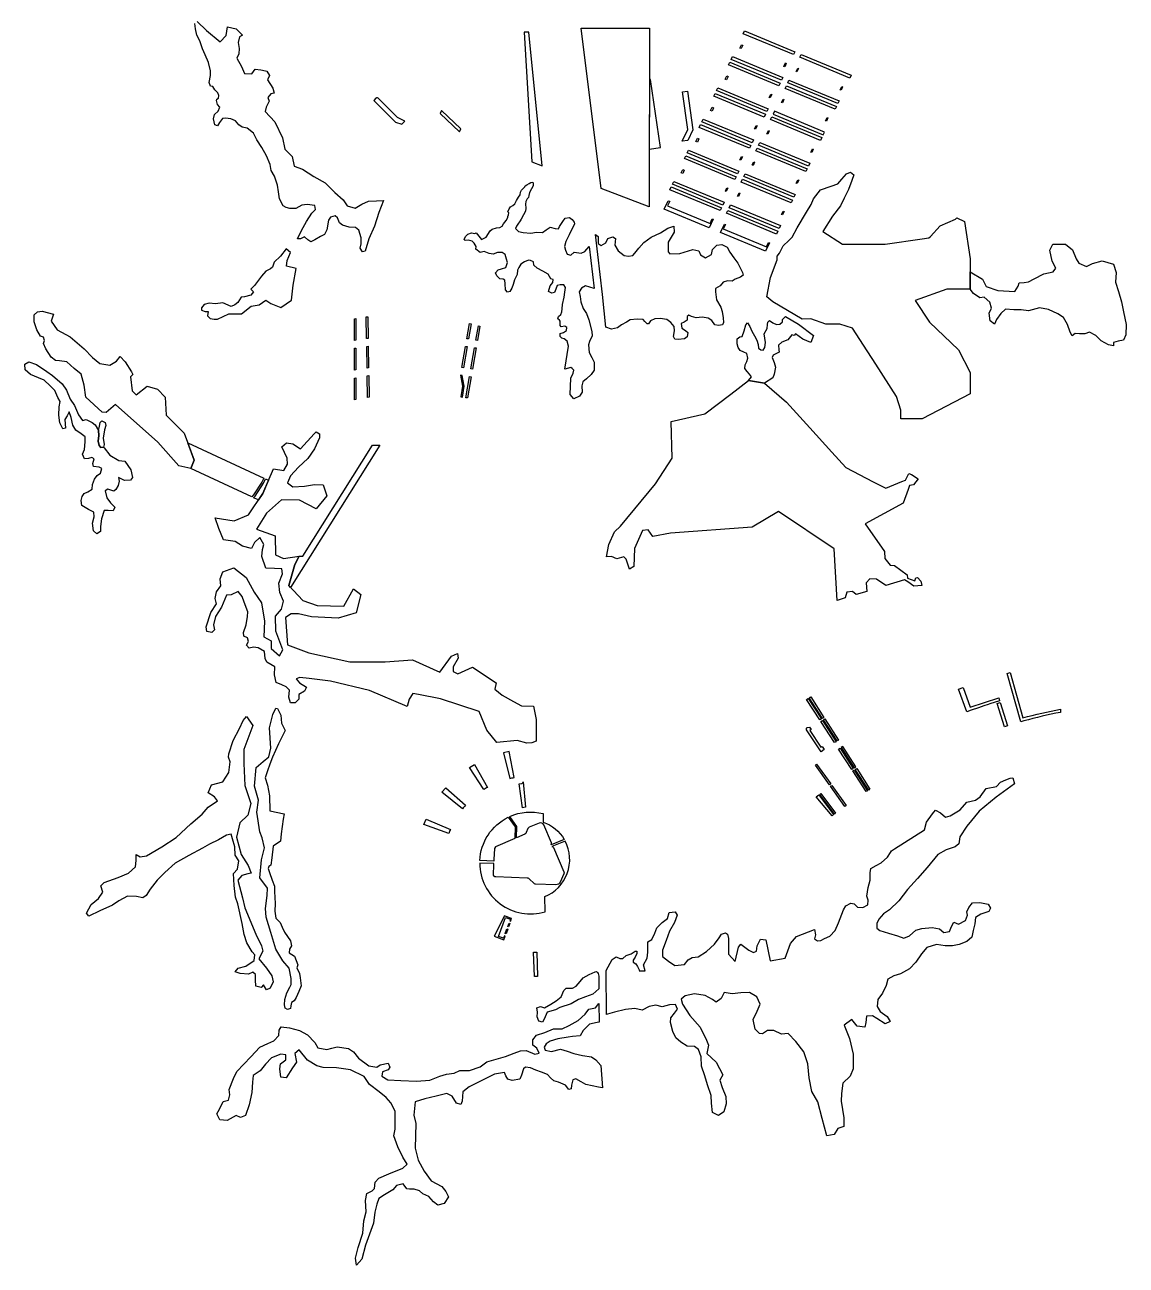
# Model space of a CAD drawing. Header units: millimetres. Extents: x 2241460 to 2245648, y 376960 to 383222.
# Drawn here: x 2242065 to 2245648, y 376960 to 380996 of the extents above; entities that cross this region are included whole.
import ezdxf

# ---------------------------------------------------------------- set-up
doc = ezdxf.new("R2010")
doc.units = ezdxf.units.MM
doc.layers.add('благоустройство_зеленые насаждения', color=18, linetype='Continuous', true_color=0x000000)

msp = doc.modelspace()

# ---------------------------------------------------------------- linework, layer by layer
at = {"layer": 'благоустройство_зеленые насаждения'}
msp.add_lwpolyline([(2242625.5, 381006.5), (2242656.2, 380976.7), (2242700.5, 380940.1), (2242720.7, 380961.3), (2242724.6, 380989.2), (2242752.5, 380982.5), (2242773.6, 380962.3), (2242763.5, 380956.7), (2242759.4, 380937.7), (2242762.8, 380918.8), (2242761.6, 380901), (2242754.8, 380887.7), (2242770, 380859.7), (2242779.4, 380837.8), (2242803.7, 380836.6), (2242815, 380851), (2242832.8, 380849.5), (2242848.4, 380846.5), (2242852.5, 380844.9), (2242861.3, 380830.6), (2242854.5, 380816.5), (2242872.3, 380790), (2242876.4, 380773.7), (2242865.8, 380770.6), (2242856, 380759.3), (2242860.1, 380747.5), (2242857.1, 380740.3), (2242850.3, 380727.8), (2242846.9, 380713.8), (2242878.1, 380679.7), (2242903.3, 380628.4), (2242911, 380590.6), (2242935.2, 380567.4), (2242941, 380535.4), (2242969.1, 380525.7), (2243005.9, 380502.5), (2243042.8, 380481.2), (2243073.8, 380450.2), (2243101.1, 380425.8), (2243114, 380406.8), (2243140, 380398.8), (2243161.7, 380412.1), (2243183.4, 380422.4), (2243209, 380422.8), (2243231.9, 380424.3), (2243217, 380384.7), (2243202.5, 380340), (2243184.6, 380299.6), (2243172.4, 380258.8), (2243163.6, 380257.3), (2243156, 380268.7), (2243159, 380282.8), (2243159.8, 380302.7), (2243151.4, 380327.5), (2243141.1, 380336.6), (2243120.5, 380337), (2243098.8, 380344.2), (2243088.9, 380351.1), (2243082.4, 380367.9), (2243074.4, 380374), (2243060.2, 380370.2), (2243053, 380360.6), (2243048, 380328.2), (2243040, 380313), (2243027.1, 380307.3), (2243009.1, 380296.2), (2242995.3, 380289.7), (2242985.8, 380296.5), (2242974.7, 380306.1), (2242962.2, 380299.2), (2242952.6, 380299.6), (2242959.9, 380315.2), (2242970.9, 380336.2), (2242982, 380355.3), (2242999.5, 380382.3), (2243010.6, 380394.9), (2243008.7, 380407.9), (2242983.5, 380410.6), (2242966.4, 380409), (2242946.9, 380397.6), (2242927.4, 380398), (2242916, 380401), (2242906, 380406.9), (2242893.8, 380429.4), (2242890.3, 380452.6), (2242886.9, 380474.3), (2242877, 380502.9), (2242866.7, 380521.6), (2242863.3, 380541.1), (2242851.6, 380569.3), (2242836.3, 380596.7), (2242820.4, 380621.1), (2242809.5, 380643.1), (2242788.1, 380659.6), (2242772.3, 380663.2), (2242761.3, 380669.9), (2242750.3, 380683.3), (2242735.1, 380690), (2242718.6, 380691.9), (2242708.1, 380690.8), (2242698.4, 380678), (2242692.3, 380667), (2242683.7, 380670.1), (2242679.5, 380690.2), (2242681.9, 380704.2), (2242694.7, 380715.2), (2242700.2, 380727.4), (2242692.3, 380736.5), (2242689.2, 380749.3), (2242690.4, 380753.6), (2242695.3, 380756.7), (2242696.5, 380765.8), (2242692.9, 380774.3), (2242683.7, 380784.1), (2242676.4, 380794.5), (2242669.1, 380796.3), (2242665.4, 380808.5), (2242669.1, 380830.4), (2242669.7, 380845.9), (2242663, 380873.4), (2242652, 380897.8), (2242643.4, 380917.3), (2242634.9, 380944.1), (2242624.5, 380961.8), (2242620.3, 380983.1), (2242618.4, 381000.2)], dxfattribs=at)
for points in [[(2243714.8, 380550.3), (2243748.4, 380537), (2243704.5, 380971.5), (2243689.4, 380971.6)], [(2243874.8, 380985.3), (2244097.1, 380985.3), (2244096.8, 380403.1), (2243940.1, 380463.5)], [(2244402.2, 380966.5), (2244406.5, 380975.6), (2244570.1, 380907.6), (2244565.8, 380898.6)], [(2244391.5, 380920.1), (2244396.6, 380931), (2244401.2, 380929.1), (2244396.1, 380918.2)], [(2244367.3, 380892.2), (2244531, 380824.3), (2244526.7, 380815.2), (2244363.1, 380883.2)], [(2244586.2, 380890.1), (2244590.4, 380899.2), (2244753.1, 380831.6), (2244748.9, 380822.5)], [(2244358.8, 380874.1), (2244522.5, 380806.1), (2244518.2, 380797.1), (2244354.6, 380865)], [(2244539.9, 380871.5), (2244542.6, 380870.3), (2244537.5, 380859.4), (2244534.8, 380860.6)], [(2244577.3, 380842.9), (2244574.5, 380844.1), (2244579.6, 380854.9), (2244582.4, 380853.8)], [(2244096.9, 380591.2), (2244133, 380596.4), (2244100.9, 380818), (2244097, 380818)], [(2244348.5, 380816.7), (2244343.9, 380818.6), (2244349, 380829.5), (2244353.6, 380827.6)], [(2244547, 380806.7), (2244551.3, 380815.8), (2244714, 380748.2), (2244709.7, 380739.2)], [(2244204.6, 380777.6), (2244220.7, 380779.8), (2244238.4, 380653.9), (2244222.3, 380619.5), (2244204, 380616.8), (2244221.9, 380655)], [(2244311.2, 380772.6), (2244474.8, 380704.6), (2244470.6, 380695.6), (2244307, 380763.5)], [(2244319.7, 380790.7), (2244483.3, 380722.8), (2244479.1, 380713.7), (2244315.5, 380781.7)], [(2244492.2, 380770), (2244495, 380768.8), (2244489.9, 380757.9), (2244487.1, 380759.1)], [(2244538.5, 380788.6), (2244542.8, 380797.7), (2244705.5, 380730.1), (2244701.2, 380721)], [(2244717.8, 380784.5), (2244722.9, 380795.4), (2244725.7, 380794.3), (2244720.6, 380783.4)], [(2244526.9, 380742.6), (2244532, 380753.4), (2244534.8, 380752.3), (2244529.7, 380741.4)], [(2243421.2, 380716.5), (2243416.8, 380706.9), (2243479.6, 380647.6), (2243484, 380657.2)], [(2244435.7, 380621.3), (2244431.5, 380612.2), (2244267.9, 380680.2), (2244272.1, 380689.2)], [(2244296.2, 380717.1), (2244301.3, 380728), (2244306, 380726.1), (2244300.9, 380715.2)], [(2244490.9, 380687.1), (2244495.2, 380696.2), (2244657.9, 380628.6), (2244653.6, 380619.5)], [(2244499.4, 380705.2), (2244662.1, 380637.7), (2244666.4, 380646.7), (2244503.7, 380714.3)], [(2244675.3, 380693.9), (2244678, 380692.8), (2244672.9, 380681.9), (2244670.2, 380683)], [(2244263.6, 380671.1), (2244427.2, 380603.1), (2244423, 380594.1), (2244259.4, 380662)], [(2244444.6, 380668.5), (2244447.4, 380667.3), (2244442.3, 380656.4), (2244439.5, 380657.6)], [(2244479.3, 380641.1), (2244484.4, 380651.9), (2244487.1, 380650.8), (2244482, 380639.9)], [(2244248.6, 380615.6), (2244253.7, 380626.5), (2244258.3, 380624.6), (2244253.2, 380613.7)], [(2244451.8, 380603.7), (2244456.1, 380612.8), (2244618.8, 380545.2), (2244614.5, 380536.2)], [(2244216, 380569.6), (2244379.6, 380501.6), (2244375.4, 380492.6), (2244211.7, 380560.5)], [(2244224.5, 380587.7), (2244388.1, 380519.8), (2244383.9, 380510.7), (2244220.2, 380578.7)], [(2244447.6, 380594.7), (2244610.3, 380527.1), (2244606, 380518), (2244443.3, 380585.6)], [(2244627.7, 380592.4), (2244630.4, 380591.3), (2244625.3, 380580.4), (2244622.6, 380581.5)], [(2244397, 380567), (2244399.8, 380565.8), (2244394.7, 380554.9), (2244391.9, 380556.1)], [(2244431.7, 380539.6), (2244436.8, 380550.4), (2244439.5, 380549.3), (2244434.4, 380538.4)], [(2244205.6, 380512.2), (2244201, 380514.1), (2244206.1, 380525), (2244210.7, 380523.1)], [(2244399.9, 380493.2), (2244562.6, 380425.6), (2244558.4, 380416.5), (2244395.7, 380484.1)], [(2244404.2, 380502.2), (2244408.5, 380511.3), (2244571.1, 380443.7), (2244566.9, 380434.7)], [(2244512.8, 380231.2), (2244512.8, 380242.8), (2244519.9, 380252.5), (2244532.8, 380276.5), (2244551.1, 380294.2), (2244561.5, 380304.3), (2244578.1, 380335.5), (2244608.5, 380385.8), (2244623.8, 380411), (2244631.1, 380430), (2244654.3, 380458.5), (2244688.7, 380470.9), (2244710.3, 380478.7), (2244723, 380493), (2244738.5, 380510.7), (2244751.5, 380515.9), (2244762.5, 380508.1), (2244755.5, 380488.7), (2244745, 380459.7), (2244730.8, 380431.2), (2244718.5, 380406.6), (2244693.1, 380373.2), (2244661.7, 380323), (2244725.5, 380282), (2244864.3, 380282), (2244984.1, 380298.8), (2245005.8, 380303), (2245012, 380306.7), (2245043.5, 380341.8), (2245093.3, 380363.1), (2245097.8, 380367.6), (2245122.3, 380355.3), (2245140.4, 380234.5), (2245140.4, 380135.8), (2245065, 380135.8), (2244961.4, 380098.5), (2245008.4, 380027.8), (2245103, 379937.6), (2245140.2, 379864.4), (2245140.2, 379794.5), (2244984.7, 379713.4), (2244914.8, 379713.4), (2244914.8, 379741.6), (2244901.3, 379786.6), (2244833.7, 379891.4), (2244793.9, 379953), (2244758.3, 380008.1), (2244716.5, 380022.1), (2244671.4, 380022.1), (2244621.8, 380039), (2244593.8, 380038.4), (2244499.1, 380094.5), (2244479.6, 380110.5), (2244490.7, 380173.5)], [(2244580, 380490.9), (2244582.8, 380489.8), (2244577.7, 380478.9), (2244574.9, 380480)], [(2243533.5, 380318.6), (2243551.2, 380296.9), (2243565.9, 380304.3), (2243579.2, 380325.7), (2243585.5, 380331.2), (2243599.2, 380334.8), (2243610.5, 380336.6), (2243617.8, 380340.4), (2243622.8, 380348.3), (2243631.7, 380358.9), (2243636.6, 380368.2), (2243636.2, 380372.4), (2243639, 380377.4), (2243639.4, 380383.5), (2243637, 380386.7), (2243640.6, 380396.6), (2243644.8, 380403.5), (2243652.7, 380407.7), (2243659.9, 380412.9), (2243665, 380424.2), (2243671.7, 380434.4), (2243676.5, 380442.9), (2243677.5, 380451.1), (2243681, 380457.8), (2243686, 380462.8), (2243691.4, 380468.3), (2243692.5, 380472.1), (2243698.9, 380475.1), (2243706.4, 380479), (2243711.4, 380482.4), (2243718.1, 380484.2), (2243718.7, 380479), (2243719.1, 380472.3), (2243713.8, 380461.6), (2243707.2, 380449.7), (2243705.4, 380439.8), (2243703.9, 380433.6), (2243699.7, 380429.3), (2243695.7, 380420.5), (2243693.9, 380411.6), (2243694.9, 380398.7), (2243693.9, 380389.4), (2243687.2, 380377.8), (2243679.5, 380363.1), (2243676.3, 380357.9), (2243669.1, 380346.6), (2243664.8, 380340.9), (2243661.4, 380333.3), (2243671.7, 380323.2), (2243686.4, 380319.4), (2243711.8, 380318.1), (2243730.2, 380321.4), (2243749.9, 380320.2), (2243761.3, 380328.8), (2243774.6, 380337.5), (2243790.7, 380332.5), (2243801.6, 380331.8), (2243804.9, 380339.9), (2243815, 380355.4), (2243823.6, 380366.9), (2243836.7, 380369.2), (2243846.4, 380362.3), (2243852.7, 380353.8), (2243853.9, 380348.2), (2243836.4, 380312.3), (2243825, 380290.6), (2243820.9, 380274.7), (2243824.5, 380262.8), (2243829.7, 380248.9), (2243841.5, 380245.8), (2243852.3, 380255.6), (2243875, 380253), (2243886.9, 380257.6), (2243901.1, 380274), (2243917.2, 380137.9), (2243889.4, 380145.9), (2243876.8, 380138.8), (2243868.9, 380126.5), (2243871.5, 380112.2), (2243874.2, 380094), (2243882.2, 380072.1), (2243892.4, 380056.8), (2243900.4, 380036.2), (2243910.3, 379998.1), (2243911.5, 379983.6), (2243902.4, 379965.5), (2243898.7, 379954.3), (2243901.3, 379929.8), (2243909.9, 379913.4), (2243917.3, 379897.9), (2243917.8, 379871.9), (2243907.2, 379857.5), (2243892.3, 379844.2), (2243880.6, 379834.1), (2243876.9, 379821.2), (2243878.5, 379799.9), (2243870, 379787.7), (2243851.4, 379779.2), (2243839.8, 379792.9), (2243841.2, 379846.2), (2243849.2, 379862.7), (2243851.1, 379871.6), (2243845.8, 379877.3), (2243842, 379880.7), (2243822.3, 379875.3), (2243833.6, 379950), (2243829.1, 379965.8), (2243819.7, 379974.2), (2243812, 379976.5), (2243807, 379981.8), (2243806.7, 379990.9), (2243818, 379994.5), (2243827.7, 380001.5), (2243828.7, 380011.2), (2243821.7, 380015.2), (2243810.4, 380013.2), (2243806.4, 380017.5), (2243807.4, 380031.2), (2243804.7, 380034.6), (2243799.7, 380038.9), (2243801, 380046.2), (2243808.7, 380053.2), (2243812.7, 380061.9), (2243813, 380071.9), (2243814.4, 380086.1), (2243820, 380109.8), (2243822.3, 380126.1), (2243823.7, 380140.6), (2243818.6, 380149.3), (2243806.5, 380149.3), (2243797.4, 380147.3), (2243793.1, 380135.2), (2243788.4, 380125.1), (2243780, 380122.1), (2243768.9, 380127.8), (2243773.9, 380146.3), (2243782.7, 380157.7), (2243784.3, 380167.1), (2243776.3, 380169.1), (2243767.5, 380184.6), (2243750.1, 380193.7), (2243732.5, 380203.5), (2243721.1, 380213.3), (2243719.7, 380224.7), (2243710.3, 380228.7), (2243703.3, 380230.1), (2243690.8, 380224.3), (2243679.4, 380217), (2243672.4, 380206.2), (2243668.3, 380197.1), (2243666.6, 380183), (2243657.9, 380165.9), (2243653.8, 380151.1), (2243649.1, 380139.3), (2243642.7, 380128.2), (2243635, 380125.5), (2243629, 380133.3), (2243627.6, 380153.4), (2243627.3, 380164.5), (2243621.8, 380168.6), (2243610.1, 380169.6), (2243600.7, 380179.3), (2243596.6, 380188.7), (2243604.7, 380198.8), (2243615.8, 380202.1), (2243629.6, 380206.5), (2243635, 380222.6), (2243631.9, 380233.4), (2243628.2, 380248.5), (2243617.8, 380255.2), (2243603.4, 380255.2), (2243589.3, 380249.5), (2243575.8, 380251.2), (2243560, 380258.6), (2243546.8, 380255.3), (2243532.3, 380265.4), (2243533.3, 380274.4), (2243527.6, 380285.5), (2243520.6, 380291.6), (2243507.5, 380294.9), (2243498.1, 380293.6), (2243494.1, 380297.4), (2243498.5, 380306.4), (2243507, 380314.9), (2243518.9, 380319.3), (2243528.9, 380316.7)], [(2244168.4, 380468.1), (2244332, 380400.1), (2244327.7, 380391.1), (2244164.1, 380459)], [(2244176.9, 380486.2), (2244340.5, 380418.3), (2244336.2, 380409.2), (2244172.6, 380477.2)], [(2244349.4, 380465.5), (2244352.2, 380464.3), (2244347.1, 380453.4), (2244344.3, 380454.6)], [(2244384, 380438.1), (2244389.1, 380448.9), (2244391.9, 380447.8), (2244386.8, 380436.9)], [(2244163.1, 380421.6), (2244156.3, 380407.1), (2244295, 380349.5), (2244301.8, 380364), (2244304.5, 380362.8), (2244291.4, 380334.7), (2244145.3, 380395.4), (2244158.5, 380423.5)], [(2244523.5, 380342.2), (2244519.3, 380333.2), (2244356.6, 380400.7), (2244360.8, 380409.8)], [(2244352.3, 380391.7), (2244515, 380324.1), (2244510.8, 380315), (2244348.1, 380382.6)], [(2244532.4, 380389.4), (2244535.2, 380388.3), (2244530.1, 380377.4), (2244527.3, 380378.5)], [(2243922.2, 380313.7), (2243930.6, 380307), (2243930.6, 380284.1), (2243940.6, 380277.6), (2243955.2, 380286.4), (2243961.7, 380300.5), (2243978.7, 380305.8), (2243987, 380299.9), (2243985.2, 380278.8), (2243995.2, 380260.6), (2244014.6, 380244.7), (2244029.3, 380242.4), (2244043.4, 380244.7), (2244049.8, 380252.4), (2244062.7, 380269.4), (2244078.6, 380287.6), (2244103.3, 380304.6), (2244133.8, 380318.7), (2244156.7, 380334), (2244176.7, 380340.5), (2244177.9, 380321.1), (2244157.9, 380288.8), (2244157.9, 380257.1), (2244163.4, 380250), (2244196.3, 380251.2), (2244238, 380264.1), (2244257.9, 380260), (2244263.2, 380247.7), (2244279.7, 380237.7), (2244299.1, 380248.3), (2244302.6, 380264.7), (2244316.1, 380278.8), (2244332.5, 380280.6), (2244350.2, 380272.3), (2244358.4, 380255.9), (2244371.9, 380237.1), (2244384.8, 380220.1), (2244391.3, 380206.6), (2244399.5, 380190.1), (2244402.5, 380180.7), (2244393.6, 380174.3), (2244376.6, 380167.8), (2244366.6, 380161.9), (2244351.3, 380163.1), (2244336.7, 380157.8), (2244327.3, 380146.7), (2244312.6, 380137.3), (2244312, 380127.3), (2244315.5, 380100.9), (2244329.6, 380077.4), (2244334.3, 380063.3), (2244337.2, 380042.7), (2244338.4, 380026.9), (2244334.9, 380019.8), (2244322, 380017.5), (2244310.2, 380019.8), (2244300.2, 380033.9), (2244288.5, 380041.6), (2244269.1, 380043.9), (2244249.1, 380042.7), (2244234.5, 380046.2), (2244225.1, 380050.4), (2244219.8, 380046.8), (2244219.8, 380035.1), (2244210.4, 380028.6), (2244201, 380023.9), (2244202.8, 380008.4), (2244214.5, 380001.4), (2244222.1, 379994.9), (2244220.4, 379980.2), (2244211, 379973.8), (2244191, 379971.4), (2244179.8, 379972.6), (2244175.1, 379981.4), (2244178.7, 379999.6), (2244178.1, 380013.7), (2244166.9, 380026.6), (2244153.4, 380036.6), (2244131.7, 380039.6), (2244115.2, 380039), (2244101.1, 380032.5), (2244094.7, 380023.1), (2244089.4, 380022.5), (2244082.3, 380030.7), (2244077, 380037.2), (2244057.1, 380037.8), (2244034.8, 380035.4), (2244022.4, 380028.4), (2244006.6, 380019.6), (2243993.1, 380009.6), (2243974.3, 380004.9), (2243955.4, 380011.8), (2243944.9, 380118.2)], [(2244337.5, 380331.8), (2244478, 380273.4), (2244484.8, 380287.9), (2244487.6, 380286.8), (2244474.4, 380258.7), (2244328.3, 380319.4), (2244341.5, 380347.5), (2244344.3, 380346.3)], [(2242692.1, 380037.6), (2242728.9, 380055.5), (2242770.5, 380055.5), (2242801.9, 380080.6), (2242828.1, 380085.1), (2242849.2, 380099.4), (2242865.1, 380088.6), (2242898.2, 380075.4), (2242932.4, 380100), (2242938, 380148.8), (2242948, 380203.1), (2242916.2, 380210.9), (2242918.4, 380228.3), (2242930.1, 380254.5), (2242915.3, 380267), (2242896.9, 380243.3), (2242876.8, 380223.6), (2242870.7, 380207), (2242864.1, 380201.3), (2242848.8, 380194.3), (2242835.2, 380177.3), (2242812, 380147.8), (2242800.2, 380135.1), (2242808.9, 380126.4), (2242800.6, 380116.3), (2242779.6, 380110.6), (2242768.7, 380109.8), (2242758.2, 380091.8), (2242748.1, 380084.8), (2242736.3, 380079.6), (2242709, 380091.3), (2242685.8, 380087.8), (2242665.3, 380090), (2242649.1, 380085.7), (2242640.3, 380074.3), (2242640.3, 380067.3), (2242651.7, 380063.3), (2242661.3, 380062.9), (2242660, 380048.9), (2242667.9, 380039.7), (2242681.5, 380037.5)], [(2245140.4, 380192.2), (2245180.9, 380168.2), (2245192.6, 380144.3), (2245230.7, 380131.4), (2245286.4, 380128.1), (2245296.7, 380144.9), (2245300.6, 380156.6), (2245316.8, 380157.2), (2245331, 380159.8), (2245348.5, 380169.5), (2245380.2, 380185), (2245410.6, 380191.5), (2245419, 380203.8), (2245407.4, 380226.4), (2245400.3, 380262), (2245410, 380282.1), (2245450.7, 380282.1), (2245474, 380264), (2245485.6, 380234.2), (2245494.1, 380220.6), (2245519.3, 380209.6), (2245538.7, 380218.7), (2245570.4, 380227.7), (2245607.5, 380216.7), (2245615.9, 380190.2), (2245614, 380157.8), (2245623.7, 380128.1), (2245632.7, 380094.4), (2245639.8, 380061.4), (2245648.3, 380020.7), (2245647.6, 379986.4), (2245639.2, 379969.6), (2245621.7, 379966.4), (2245606.9, 379961.8), (2245606.9, 379950.8), (2245590.7, 379954.7), (2245567.4, 379967.7), (2245549.3, 379985.1), (2245529.2, 379995.5), (2245513.7, 379989.7), (2245496.2, 379989.7), (2245482, 379991.6), (2245472.9, 379983.8), (2245466.5, 379995.5), (2245456.8, 380020.7), (2245443.8, 380043.3), (2245425.7, 380055), (2245395.3, 380069.2), (2245366.2, 380074.4), (2245330, 380065.3), (2245307.1, 380067.9), (2245283.1, 380067.9), (2245256, 380070.5), (2245240.4, 380056.3), (2245226.2, 380036.9), (2245219.7, 380022), (2245206.2, 380032.3), (2245202.9, 380057.6), (2245210, 380073.7), (2245204.2, 380093.1), (2245186.7, 380110), (2245171.9, 380107.4), (2245151.2, 380121), (2245140.4, 380135.8)], [(2242122, 380064), (2242158.1, 380053.9), (2242151.1, 380031), (2242170.9, 380003.4), (2242212.6, 379980.1), (2242257.8, 379941.9), (2242285.4, 379913.6), (2242309.5, 379893.8), (2242341.3, 379888.2), (2242363.9, 379901.6), (2242375.9, 379916.4), (2242392.2, 379898.8), (2242412, 379866.2), (2242417, 379857.4), (2242409.2, 379850.3), (2242414.6, 379805.1), (2242427.5, 379792.2), (2242462.9, 379820.2), (2242497.3, 379810.5), (2242522, 379783.7), (2242525.2, 379725.6), (2242583.3, 379666.5), (2242616.6, 379579.5), (2242604.8, 379551.6), (2242566.1, 379561.2), (2242498.4, 379637.5), (2242359.8, 379760), (2242329.4, 379734.3), (2242316.9, 379735.7), (2242263.9, 379783.7), (2242258.6, 379822.9), (2242248.7, 379859.2), (2242226, 379877.9), (2242202, 379898.8), (2242178.3, 379902), (2242165.4, 379903.7), (2242150.7, 379914), (2242133.3, 379941.1), (2242125.7, 379958.5), (2242128.8, 379968.3), (2242125.7, 379979), (2242116.8, 379982.1), (2242104.4, 380003.4), (2242095.5, 380028.8), (2242095.5, 380052), (2242106.1, 380061.8)], [(2243175.9, 380045.1), (2243180.9, 380045.8), (2243182.1, 379975.3), (2243177.1, 379974.6)], [(2244420, 379838.5), (2244429.4, 379849.8), (2244423.2, 379858.5), (2244415, 379867.1), (2244407.9, 379877.9), (2244408.8, 379889.4), (2244413.7, 379900.2), (2244417, 379910.5), (2244414.1, 379926.6), (2244404.6, 379930.3), (2244392.7, 379936.5), (2244385.6, 379945.6), (2244382.3, 379958), (2244382.3, 379974.1), (2244391.4, 379980.3), (2244399.3, 379981.9), (2244405.5, 379999.7), (2244410.9, 380020), (2244416.8, 380025.8), (2244423.7, 380014.4), (2244430.4, 379999), (2244438.8, 379983.6), (2244447.2, 379969.8), (2244451.5, 379955.3), (2244452.4, 379943.9), (2244459.3, 379937.9), (2244466.8, 379937), (2244472.5, 379946), (2244474.7, 379962.3), (2244470.4, 379990.7), (2244480.5, 380007.1), (2244480.9, 380020.4), (2244482.1, 380028.7), (2244487.9, 380033.4), (2244498.5, 380025.9), (2244510.8, 380020.8), (2244522, 380021.4), (2244530.7, 380028.9), (2244530.7, 380036.7), (2244539.8, 380047.1), (2244582.6, 380021.7), (2244630.9, 379984.8), (2244622.3, 379961.9), (2244596.4, 379972.7), (2244572.9, 379990.3), (2244567.6, 379984.3), (2244560.6, 379987.1), (2244547.9, 379970.6), (2244528, 379963.1), (2244516.9, 379953.1), (2244518.5, 379937.9), (2244519.3, 379930.8), (2244510.8, 379926.3), (2244499.6, 379920.4), (2244496.7, 379912.7), (2244502.6, 379896.5), (2244507.1, 379882.2), (2244502.8, 379858.6), (2244498.5, 379846.6), (2244471.1, 379829.5)], [(2243137.6, 380039.5), (2243142.6, 380040.3), (2243142.6, 379969.3), (2243137.6, 379968.5)], [(2243512.1, 380024.2), (2243517, 380022.9), (2243508.4, 379973.4), (2243503.4, 379974.1)], [(2243540.8, 380016.3), (2243545.6, 380015), (2243537.6, 379968.7), (2243532.6, 379969.6)], [(2243137.6, 379943.1), (2243142.6, 379944), (2243142.6, 379872.8), (2243137.6, 379871.9)], [(2243177.5, 379949.5), (2243182.5, 379950.2), (2243183.7, 379879.6), (2243178.7, 379878.9)], [(2243499.2, 379949.5), (2243504.1, 379948.8), (2243492.1, 379879.8), (2243487.2, 379880.5)], [(2243528.4, 379945), (2243533.3, 379944.1), (2243521.3, 379875.2), (2243516.4, 379876.1)], [(2242323, 379619.6), (2242341.7, 379595.6), (2242371, 379578.3), (2242390.3, 379575.7), (2242410.3, 379547.7), (2242415.6, 379523.1), (2242409, 379514.4), (2242389.7, 379513.1), (2242370.3, 379523.1), (2242371.7, 379511.1), (2242369, 379496.4), (2242361.7, 379483.8), (2242355, 379477.8), (2242335, 379485.1), (2242327, 379479.8), (2242331.7, 379456.5), (2242343.7, 379440.5), (2242358.3, 379425.8), (2242353, 379414.5), (2242336.4, 379415.8), (2242323, 379415.8), (2242314.4, 379388.5), (2242311.1, 379363.2), (2242311.1, 379346.6), (2242299.1, 379339.9), (2242288.4, 379349.2), (2242285.1, 379374.6), (2242291.1, 379395.2), (2242289.7, 379409.8), (2242272.4, 379418.5), (2242261.1, 379425.2), (2242251.1, 379431.2), (2242249.1, 379447.8), (2242251.8, 379460.5), (2242258.4, 379471.1), (2242270.4, 379475.8), (2242284.4, 379484.4), (2242285.7, 379500.4), (2242291.7, 379517.1), (2242300.4, 379529.1), (2242311.7, 379536.4), (2242315.7, 379552.4), (2242307.1, 379556.4), (2242288.4, 379558.4), (2242286.4, 379568.3), (2242290.4, 379583), (2242283.1, 379588.3), (2242272.4, 379585), (2242259.8, 379583.7), (2242252.4, 379598.3), (2242259.8, 379613.6), (2242261.8, 379638.3), (2242261.1, 379654.9), (2242248.4, 379664.9), (2242231.1, 379676.9), (2242221.8, 379693.5), (2242215.8, 379717.5), (2242209.8, 379736.3), (2242203.1, 379723.7), (2242195.8, 379711.7), (2242197.8, 379683.7), (2242189.1, 379681.1), (2242179.1, 379700.4), (2242175.8, 379725.7), (2242176.5, 379753), (2242180.5, 379770.3), (2242172.5, 379783), (2242163.1, 379806.3), (2242147.2, 379820.9), (2242127.8, 379839.6), (2242109.9, 379846.9), (2242083.9, 379858.2), (2242066.6, 379873.5), (2242065.2, 379891.5), (2242077.9, 379898.8), (2242103.2, 379890.2), (2242136.5, 379867.5), (2242155.8, 379854.2), (2242187.1, 379827.6), (2242201.1, 379806.9), (2242213.1, 379777.6), (2242227.1, 379757), (2242239.7, 379727), (2242253.1, 379707.7), (2242264.4, 379711), (2242284.4, 379701.7), (2242293.7, 379693.7), (2242304.5, 379675.5), (2242306.3, 379659.2), (2242304.2, 379640.4), (2242306.8, 379626.7), (2242312, 379620.4), (2242321.6, 379621.2)], [(2243137.6, 379846.4), (2243142.6, 379847.4), (2243142.6, 379776.1), (2243137.6, 379775.1)], [(2243179.2, 379853.7), (2243184.2, 379854.5), (2243185.4, 379783.8), (2243180.4, 379782.8)], [(2243484, 379784.9), (2243488.9, 379784.2), (2243494.3, 379819.6), (2243488.1, 379855.1), (2243483.1, 379855.8), (2243489.2, 379819.6)], [(2243512.1, 379851.3), (2243517, 379850.5), (2243505.1, 379781.5), (2243500.1, 379782.4)], [(2244168.2, 379704.8), (2244277.8, 379730.3), (2244361.8, 379794.3), (2244420, 379838.5), (2244471.1, 379829.5), (2244543.7, 379767.7), (2244619.3, 379684.3), (2244690.6, 379605.5), (2244736.3, 379555), (2244825.4, 379509), (2244866.5, 379487.8), (2244918.1, 379509.7), (2244930.5, 379513.6), (2244941, 379535.4), (2244949.8, 379532.9), (2244971.6, 379518.6), (2244956.4, 379498.7), (2244942.9, 379496.8), (2244939.1, 379483.7), (2244922.4, 379438.8), (2244799.3, 379372), (2244862.2, 379282), (2244863.3, 379259.3), (2244880.2, 379237.8), (2244894.2, 379236.1), (2244935.3, 379206.4), (2244936.5, 379195.3), (2244960.6, 379186.8), (2244963.7, 379195.7), (2244969.7, 379197.1), (2244979.9, 379184.9), (2244983, 379171), (2244957.4, 379169.5), (2244938.1, 379183), (2244926.9, 379189.2), (2244866.7, 379171), (2244836.4, 379191.5), (2244814.4, 379192.5), (2244802.2, 379179.9), (2244804.2, 379152.1), (2244770.2, 379141.8), (2244758.4, 379152.1), (2244739.8, 379150), (2244734, 379130.9), (2244708, 379123), (2244698.6, 379290.3), (2244517.5, 379411.9), (2244431.9, 379360.6), (2244165.3, 379341.5), (2244108.8, 379330.8), (2244092.8, 379352), (2244074.6, 379349.8), (2244049.2, 379291.2), (2244046.2, 379232.8), (2244032.4, 379224.4), (2244021.4, 379256.7), (2244013.6, 379264.2), (2243991.7, 379258.5), (2243974.1, 379266), (2243957.5, 379264.8), (2243965.7, 379304.6), (2243984.1, 379345.6), (2244003.2, 379364.2), (2244117.2, 379502.5), (2244170.9, 379585.8)], [(2242315.6, 379706.8), (2242326.2, 379701.7), (2242328.8, 379691.8), (2242324.1, 379677.9), (2242320.5, 379651), (2242323.9, 379629.8), (2242321.6, 379621.2), (2242312, 379620.4), (2242306.8, 379626.7), (2242304.2, 379640.4), (2242306.3, 379659.2), (2242304.5, 379675.5), (2242307.8, 379689.8), (2242310.9, 379702.2)], [(2242962.5, 379616), (2243006.6, 379665.2), (2243013.2, 379671.1), (2243024, 379664.3), (2243023.8, 379652.2), (2243007.8, 379616.5), (2242985.9, 379585), (2242955.2, 379556.6), (2242929.9, 379528.5), (2242919.5, 379505.9), (2242937.4, 379492.8), (2242974.9, 379494.7), (2243007.8, 379500.3), (2243036, 379498.4), (2243048.2, 379462.7), (2243013.4, 379420.5), (2242959, 379448.6), (2242899.8, 379449.6), (2242851, 379406.4), (2242819, 379354.7), (2242880.1, 379333.1), (2242881, 379271.2), (2242907.3, 379259), (2242958, 379266.5), (2242943.9, 379239.2), (2242924.2, 379171.6), (2242969.3, 379122.8), (2243015.8, 379106), (2243103.5, 379104.5), (2243134.8, 379160.3), (2243158.5, 379142.4), (2243143.7, 379082.2), (2243084.4, 379065.4), (2242997.7, 379069.8), (2242955.7, 379079.6), (2242931.2, 379079.6), (2242913.2, 379067.6), (2242919.9, 378978.7), (2242988.8, 378952), (2243122.2, 378923), (2243237.8, 378923), (2243326.8, 378929.7), (2243415.8, 378889.7), (2243453.5, 378940.8), (2243472.6, 378949.7), (2243475.2, 378934.9), (2243459.2, 378906.6), (2243458.3, 378891.6), (2243473.8, 378884.3), (2243522, 378905.6), (2243598.2, 378854.8), (2243594.8, 378834.5), (2243618.1, 378814.5), (2243655.5, 378793.5), (2243680.6, 378779.4), (2243719.8, 378779), (2243728.9, 378735.1), (2243728.9, 378675.9), (2243728.9, 378665), (2243714.6, 378658.9), (2243698.8, 378658.7), (2243667, 378667.3), (2243600.3, 378660.7), (2243568.1, 378700.7), (2243543.6, 378761.8), (2243418, 378803), (2243345.7, 378816.3), (2243327.7, 378819.5), (2243315.1, 378801.2), (2243309, 378777.4), (2243186.7, 378829.7), (2243060, 378859.7), (2242989.8, 378868.4), (2242959.7, 378872.2), (2242947.9, 378867.5), (2242959, 378854.1), (2242982, 378840.8), (2242974.6, 378827.4), (2242956.2, 378816.8), (2242956.7, 378801.6), (2242945.1, 378789.7), (2242929.5, 378789.2), (2242924.4, 378808.1), (2242925.8, 378831.1), (2242915.7, 378841.2), (2242901.8, 378848.6), (2242882.5, 378856), (2242877, 378880.4), (2242878.3, 378907.1), (2242852.6, 378921.7), (2242847, 378933.4), (2242845.1, 378956.5), (2242824.4, 378968.4), (2242808.7, 378970.3), (2242794.9, 378967.1), (2242786.1, 378976.8), (2242793, 378989.3), (2242789.3, 379000.8), (2242778.2, 379006.8), (2242776.4, 379018.7), (2242785.6, 379043.1), (2242790.2, 379069.9), (2242790.7, 379086), (2242779.2, 379116.8), (2242772.5, 379135.9), (2242759.3, 379151.3), (2242736.4, 379141), (2242721, 379139.6), (2242705.5, 379100.5), (2242685.6, 379070.3), (2242679, 379043.1), (2242681.9, 379026.9), (2242673.8, 379018), (2242657.6, 379021.7), (2242655.4, 379037.2), (2242670.1, 379083.6), (2242688.5, 379111.6), (2242684.1, 379128.5), (2242688.5, 379150.6), (2242703.3, 379170.5), (2242701.1, 379192.6), (2242709.9, 379215.4), (2242745, 379228.9), (2242785.2, 379197), (2242811.2, 379149.7), (2242834.9, 379115.4), (2242845.5, 379055.2), (2242843.1, 379004.3), (2242866.8, 378991.3), (2242866.8, 378966.5), (2242894, 378942.9), (2242904.6, 378961.8), (2242882.2, 379023.2), (2242881, 379071.7), (2242899.9, 379094.2), (2242907, 379120.2), (2242895.2, 379148.5), (2242891.6, 379179.3), (2242903.4, 379208.8), (2242901.1, 379225.4), (2242877.4, 379226.5), (2242849.1, 379227.7), (2242836.1, 379265.6), (2242838.4, 379288), (2242843.1, 379304.6), (2242830.1, 379327), (2242812.4, 379311.7), (2242802.9, 379291.6), (2242773.4, 379299.8), (2242749.7, 379314), (2242711.9, 379319.9), (2242696.5, 379356.6), (2242684.3, 379391.5), (2242746.6, 379381.8), (2242792.8, 379401.1), (2242839.5, 379470.7), (2242874.4, 379550.5), (2242908, 379546), (2242920.1, 379565.6), (2242918.5, 379585.7), (2242901.6, 379622), (2242916.8, 379635), (2242936.8, 379632.2)], [(2242595.2, 379635.4), (2242843.2, 379520.6), (2242836.6, 379507.5), (2242809.5, 379466), (2242803.8, 379459.4), (2242604.8, 379551.6), (2242616.6, 379579.5)], [(2243196.3, 379627.5), (2243219.9, 379627.5), (2242930, 379165.3), (2242924.2, 379171.6), (2242943.9, 379239.2), (2242958, 379266.5), (2242969.8, 379266.5)], [(2242848.6, 379518), (2242858.3, 379513.6), (2242839.5, 379470.7), (2242825.2, 379449.5), (2242809.5, 379456.8), (2242814.3, 379462.4), (2242841.8, 379504.5)], [(2245102.4, 378834), (2245117.7, 378839.8), (2245141.1, 378775), (2245233.6, 378805.9), (2245236.6, 378796.2), (2245204.2, 378786), (2245199.4, 378784.4), (2245185.6, 378779.9), (2245167.3, 378773.6), (2245144.4, 378765.6), (2245129.7, 378760.2)], [(2244608, 378800.5), (2244613.3, 378803.6), (2244656.5, 378736.9), (2244651.6, 378733.7)], [(2244616.8, 378805.6), (2244622.1, 378808.6), (2244664.8, 378742.1), (2244659.9, 378739)], [(2242887.2, 378771.1), (2242898.6, 378749.6), (2242900.3, 378723.5), (2242912.3, 378699.1), (2242901.2, 378677.9), (2242890.7, 378656.4), (2242880.8, 378634.6), (2242871.4, 378612.6), (2242862.6, 378590.3), (2242854.4, 378567.9), (2242846.8, 378545.2), (2242854.3, 378521.9), (2242860.8, 378487.3), (2242862.3, 378437.8), (2242909.5, 378428.4), (2242906.1, 378410.9), (2242902.2, 378387.2), (2242899.1, 378363.4), (2242896.7, 378339.5), (2242873.1, 378323.2), (2242868.4, 378285.5), (2242865.5, 378261.2), (2242858.8, 378257.4), (2242856.7, 378250.2), (2242860.9, 378237.4), (2242869.8, 378212.4), (2242877.8, 378193.2), (2242877.8, 378175.3), (2242879.9, 378136.4), (2242878.3, 378111.7), (2242881.5, 378088.7), (2242896.2, 378074.8), (2242902.6, 378059.9), (2242910.1, 378043.6), (2242929.6, 378014.9), (2242932.5, 377998.4), (2242926.7, 377988.2), (2242925.3, 377976), (2242942.1, 377965.3), (2242947.7, 377951.1), (2242953.6, 377936.7), (2242950.4, 377927.7), (2242958.4, 377909.2), (2242960.9, 377894.4), (2242963.8, 377868.8), (2242956.3, 377850.3), (2242948, 377831.1), (2242941.4, 377819.6), (2242933.1, 377814.3), (2242930.7, 377803.1), (2242929.1, 377794.5), (2242920, 377791.1), (2242911.7, 377795.6), (2242910.4, 377806.6), (2242910.9, 377824.4), (2242917.9, 377845.5), (2242927.5, 377863.9), (2242931.8, 377873), (2242932, 377892.5), (2242925.4, 377926.4), (2242904.9, 377949.7), (2242882.3, 377988.1), (2242865.1, 378042.2), (2242850.1, 378092.2), (2242848.7, 378120.3), (2242854.2, 378162.8), (2242854.8, 378186.3), (2242830.2, 378219.9), (2242835, 378278.8), (2242844.6, 378317.9), (2242837.7, 378350.1), (2242830.1, 378370.2), (2242819.8, 378434.1), (2242826, 378473.3), (2242812.3, 378517.9), (2242817.8, 378579.1), (2242840.5, 378598.4), (2242859, 378614.2), (2242865.2, 378641.9), (2242861.1, 378707.9), (2242872.1, 378751.2), (2242881.7, 378771.8)], [(2245228.9, 378787.4), (2245238.3, 378790.4), (2245261.8, 378714.7), (2245252.3, 378711.7)], [(2242786.5, 378745.1), (2242807.4, 378715.4), (2242777.6, 378638.1), (2242777.6, 378591.8), (2242780.9, 378520.1), (2242800.8, 378461.7), (2242790.9, 378424.2), (2242764.4, 378398.8), (2242753.4, 378352.5), (2242768.8, 378296.2), (2242792, 378259.8), (2242801.9, 378235.5), (2242790.9, 378233.5), (2242771.6, 378227.3), (2242758.4, 378212.7), (2242772.9, 378154.6), (2242781.3, 378122.7), (2242817.2, 378036.9), (2242835.3, 377999.2), (2242839.4, 377981.9), (2242826.3, 377956.3), (2242851.9, 377926.5), (2242869.2, 377901.6), (2242873.4, 377881.5), (2242863.7, 377861.5), (2242851.9, 377855.9), (2242841.5, 377871.8), (2242834.6, 377862.8), (2242816.6, 377867.7), (2242815.9, 377887.8), (2242815.9, 377905.1), (2242806.9, 377912.7), (2242792.4, 377906.4), (2242765.4, 377909.2), (2242749.4, 377914.7), (2242759.8, 377926.5), (2242784.1, 377932.1), (2242811.1, 377950.7), (2242813.1, 377969.4), (2242804.8, 377979.1), (2242787.5, 378008.2), (2242779.2, 378035.2), (2242772.3, 378071.9), (2242757.8, 378135.5), (2242750.8, 378157.3), (2242746.7, 378195.4), (2242743.9, 378234.1), (2242757, 378248.7), (2242761.2, 378275), (2242750.1, 378293.7), (2242748.7, 378320.7), (2242740.4, 378347), (2242737, 378362.2), (2242721, 378359.4), (2242695.4, 378344.2), (2242666.4, 378329.7), (2242643.3, 378316.5), (2242599, 378292.3), (2242554, 378268.1), (2242520.8, 378237.6), (2242495.9, 378212), (2242472.8, 378182.8), (2242459.7, 378162.7), (2242449.3, 378155.1), (2242428.5, 378159.2), (2242398.8, 378160.6), (2242371.1, 378145.4), (2242350.3, 378131.6), (2242309.3, 378112.2), (2242274, 378095.6), (2242265.7, 378105.3), (2242280.9, 378133.6), (2242305.2, 378152.3), (2242319, 378173.1), (2242312.1, 378194.5), (2242323.9, 378204.9), (2242368.9, 378220.8), (2242402.8, 378235.4), (2242425.6, 378255.4), (2242427.7, 378276.9), (2242427.7, 378295.6), (2242440.2, 378288.9), (2242461, 378291.7), (2242511.5, 378320.8), (2242557.2, 378351.2), (2242605.7, 378396.2), (2242641.7, 378426.7), (2242661.8, 378449.5), (2242691.7, 378470.6), (2242682.7, 378483.1), (2242661.3, 378496.2), (2242672.4, 378523.2), (2242709, 378532.2), (2242729.1, 378562.7), (2242733.3, 378597.9), (2242728.4, 378613.2), (2242729.1, 378623.6), (2242743, 378666.5), (2242763.7, 378705.9), (2242775.5, 378731.5)], [(2244654.9, 378728.7), (2244659.8, 378731.8), (2244704.3, 378663.1), (2244699.7, 378660.1)], [(2244663.2, 378734), (2244668.1, 378737.1), (2244712.2, 378668.3), (2244707.6, 378665.3)], [(2244712.8, 378638.5), (2244717.6, 378641.7), (2244760.4, 378575.7), (2244755.8, 378572.7)], [(2244763.7, 378577.8), (2244768.4, 378580.8), (2244725.9, 378647), (2244721, 378643.8)], [(2244683.2, 378522.8), (2244637.7, 378587.1), (2244641.2, 378589.6), (2244687.2, 378525.7)], [(2244759, 378567.7), (2244763.6, 378570.6), (2244807.1, 378503.5), (2244802.8, 378500.7)], [(2244767, 378572.8), (2244771.6, 378575.8), (2244814.8, 378508.4), (2244810.5, 378505.7)], [(2245280, 378545.3), (2245285.4, 378526.3), (2245225.5, 378482.4), (2245170.3, 378436.8), (2245129.4, 378388.7), (2245107.5, 378353.2), (2245103.9, 378330.6), (2245092, 378321.2), (2245063, 378311.1), (2245035.7, 378296.3), (2245001.2, 378253.3), (2244969.8, 378217.7), (2244936.6, 378182.2), (2244908.7, 378145.4), (2244878.4, 378115.7), (2244858.3, 378102.7), (2244844, 378085.5), (2244837.5, 378071.3), (2244836.9, 378056.5), (2244847, 378048.7), (2244874.9, 378039.9), (2244903.9, 378031), (2244925.3, 378023.3), (2244943.1, 378031.6), (2244963.8, 378049.3), (2244983.4, 378055.3), (2245016.6, 378058.2), (2245040.9, 378054.1), (2245055.2, 378042.2), (2245073, 378045.8), (2245079.5, 378061.8), (2245087.2, 378076), (2245103.2, 378069.5), (2245125.7, 378081.4), (2245132.3, 378098.6), (2245129.9, 378109.8), (2245136.4, 378123.5), (2245148.3, 378138.9), (2245172, 378140.1), (2245199.3, 378134.7), (2245207, 378121.7), (2245201.7, 378110.4), (2245175.6, 378101.5), (2245157.8, 378090.8), (2245156, 378070.7), (2245150.1, 378048.2), (2245146.5, 378027.4), (2245129.9, 378013.2), (2245104.9, 378002.8), (2245083, 377998.6), (2245059.8, 377999.2), (2245030.8, 378003.3), (2244999.9, 377993.3), (2244982.1, 377973.1), (2244964.3, 377945.8), (2244943.6, 377923.9), (2244914.5, 377907.3), (2244892, 377900.8), (2244872.4, 377890.7), (2244867.7, 377869.9), (2244855.8, 377845), (2244839.8, 377824.3), (2244838, 377801.2), (2244847.5, 377785.2), (2244871.2, 377769.1), (2244880.7, 377752.5), (2244864.7, 377745.4), (2244836.8, 377762), (2244823.2, 377771.5), (2244803, 377769.7), (2244801.8, 377749.6), (2244797.7, 377733.6), (2244773.4, 377737.1), (2244756.2, 377759.1), (2244731.1, 377740.5), (2244748.2, 377697.7), (2244760.6, 377646.3), (2244759.7, 377598.8), (2244750.1, 377575), (2244726.4, 377552.2), (2244722.5, 377517.9), (2244720.6, 377493.8), (2244730.1, 377439.6), (2244729.2, 377411.1), (2244710.1, 377404.4), (2244698.7, 377384.4), (2244674.9, 377380.6), (2244659.7, 377436.7), (2244645.4, 377491), (2244625.4, 377524.3), (2244616.9, 377569), (2244613.1, 377614.7), (2244599.8, 377653.7), (2244573.1, 377687.9), (2244548.4, 377713.6), (2244527.4, 377711.7), (2244501.7, 377723.1), (2244481.7, 377723.1), (2244464.6, 377712.7), (2244455.7, 377713.6), (2244441.4, 377727.9), (2244434.8, 377759.3), (2244448.1, 377785.9), (2244457.6, 377808.8), (2244446.2, 377832.6), (2244422.4, 377846.8), (2244394.8, 377845.9), (2244366.2, 377843), (2244340.6, 377846.8), (2244330.1, 377826.9), (2244314.9, 377815.4), (2244302.5, 377824), (2244278.7, 377837.3), (2244243.5, 377842.1), (2244214, 377836.4), (2244200.7, 377825), (2244204.5, 377808.8), (2244229.2, 377771.7), (2244262.5, 377734.6), (2244282.5, 377691.8), (2244289.2, 377675.6), (2244284.4, 377648), (2244313.9, 377620.4), (2244335.8, 377579.5), (2244326.3, 377561.4), (2244333.9, 377537.6), (2244345.3, 377508.1), (2244347.2, 377484.3), (2244339.6, 377458.7), (2244321.5, 377446.3), (2244302.5, 377456.8), (2244299.6, 377487.2), (2244297.7, 377511.9), (2244286.3, 377546.2), (2244277.7, 377575.7), (2244266.3, 377607.1), (2244265.4, 377637.5), (2244256.8, 377661.3), (2244243.5, 377670.8), (2244219.7, 377672.7), (2244199.7, 377685.1), (2244183.5, 377699.4), (2244173.1, 377720.3), (2244165.5, 377748.8), (2244166.4, 377764.1), (2244178.8, 377779.3), (2244188.3, 377792.6), (2244182.6, 377807.8), (2244162.6, 377806.9), (2244138.8, 377800.2), (2244117.9, 377805.9), (2244096, 377801.2), (2244074.1, 377789.8), (2244049.8, 377794.7), (2244019.4, 377791.9), (2243983.2, 377782.4), (2243961.3, 377776.6), (2243957.7, 377775.7), (2243956.7, 377918.8), (2243976.2, 377954.7), (2243989.4, 377962.7), (2244000.9, 377957.3), (2244010.9, 377957.3), (2244022.1, 377966.9), (2244037.4, 377973.2), (2244050.5, 377981.3), (2244056.1, 377981.3), (2244056.1, 377973.7), (2244050.9, 377962.4), (2244044.1, 377952.4), (2244044.1, 377945.1), (2244052.8, 377940.6), (2244058, 377931.1), (2244064.9, 377918.3), (2244063.4, 377917.1), (2244083.4, 377917.7), (2244078, 377937.1), (2244090.1, 377958.3), (2244092.5, 377978.2), (2244092.5, 378011.5), (2244105.2, 378019.4), (2244114.9, 378040), (2244121.5, 378057.5), (2244139.1, 378074.5), (2244156, 378087.2), (2244161.5, 378107.1), (2244180.9, 378108.9), (2244187.5, 378098.7), (2244179, 378075.1), (2244162.7, 378046.6), (2244151.2, 378016.4), (2244139.7, 377984.3), (2244140.3, 377964.3), (2244159.1, 377948.6), (2244179.7, 377935.3), (2244211.1, 377937.7), (2244223.8, 377953.4), (2244235.9, 377960.7), (2244256.1, 377962.5), (2244282.8, 377980.1), (2244308.8, 378003.7), (2244324.5, 378024.8), (2244331.8, 378037), (2244344.9, 378041.5), (2244351, 378036.9), (2244354.1, 378022.5), (2244354.1, 377972), (2244376.5, 377947.7), (2244387.1, 377994.1), (2244394.8, 378003.9), (2244420.4, 377984.7), (2244435.8, 377976.7), (2244446.1, 377980.9), (2244447.3, 377998.5), (2244454.2, 378011.9), (2244458.6, 378020.4), (2244475.5, 378018.7), (2244490.5, 377949.6), (2244539, 377958.9), (2244556.7, 378006.3), (2244575.7, 378029.2), (2244634.3, 378052.3), (2244638, 378034.9), (2244634.5, 378021.1), (2244644.5, 378014.6), (2244655.2, 378015.7), (2244667, 378022.2), (2244684.2, 378030.7), (2244701.1, 378049), (2244712.2, 378073.5), (2244729, 378115.5), (2244736.6, 378129.3), (2244752.7, 378137.7), (2244762.8, 378135.6), (2244774.3, 378124.9), (2244791.9, 378123.3), (2244808.3, 378131.8), (2244808.7, 378147.8), (2244804.5, 378160.1), (2244809.1, 378189.1), (2244815.2, 378212.8), (2244815.6, 378235.8), (2244817.9, 378250.3), (2244834.7, 378260.2), (2244851.2, 378268.4), (2244871.5, 378286.8), (2244881.5, 378302.8), (2244884.8, 378308.3), (2244894.5, 378314.9), (2244992.1, 378375.8), (2244998.2, 378401.3), (2245017.7, 378428), (2245028.4, 378439.9), (2245044.5, 378431.5), (2245060.9, 378417.3), (2245075.9, 378422.3), (2245108.4, 378441.4), (2245130.2, 378465.9), (2245158.1, 378472.8), (2245173.5, 378483.9), (2245192.6, 378510.3), (2245226.6, 378517.6), (2245239.6, 378531.7), (2245257.2, 378539), (2245270.6, 378544)], [(2244686.7, 378517.9), (2244690.7, 378520.8), (2244737.4, 378455.8), (2244732.9, 378452.6)], [(2244691.5, 378421.7), (2244640.1, 378483.2), (2244648.8, 378489.8), (2244696.6, 378425.6)], [(2244651.2, 378491.6), (2244655.2, 378494.6), (2244702.9, 378430.4), (2244699, 378427.4)], [(2243648.9, 378087.3), (2243645.2, 378088.6), (2243631.3, 378094.3), (2243625.9, 378096.9), (2243592.6, 378029.9), (2243623.7, 378018.5), (2243628.2, 378030.7), (2243625.4, 378031.7), (2243622.3, 378023.2), (2243606.3, 378029.1), (2243629.2, 378091.4), (2243645.1, 378085.6), (2243643.2, 378080.5), (2243646, 378079.4)], [(2243640.5, 378073), (2243643.3, 378071.9), (2243639.1, 378060.4), (2243636.2, 378061.4)], [(2243633.5, 378053.9), (2243636.3, 378052.9), (2243630.9, 378038.2), (2243628.1, 378039.2)], [(2243720.5, 377978.1), (2243730.5, 377978.5), (2243733.1, 377899.5), (2243723.1, 377899.4)], [(2242926.1, 377732.5), (2242959.2, 377723.3), (2242985.3, 377709.6), (2243008.3, 377683.9), (2243018, 377667.1), (2243047.6, 377661.4), (2243064.4, 377666.3), (2243081.6, 377670.2), (2243118.8, 377664.9), (2243134.2, 377653.5), (2243150.6, 377633.6), (2243184.7, 377608.3), (2243210.8, 377604.1), (2243221.4, 377611.8), (2243246.8, 377616.8), (2243253.2, 377604.1), (2243246.8, 377594.9), (2243229.2, 377589.2), (2243226.3, 377574.4), (2243246.1, 377563.1), (2243288.5, 377560.3), (2243339.4, 377558.1), (2243382.5, 377561.7), (2243415.7, 377574.4), (2243437.6, 377580.7), (2243462.4, 377584.3), (2243480.9, 377593.5), (2243512, 377592.8), (2243546.6, 377605.5), (2243568.5, 377621), (2243629.3, 377638.7), (2243656.9, 377649.3), (2243678.1, 377657.1), (2243696, 377658.6), (2243724.2, 377645.9), (2243738.4, 377649.4), (2243730.6, 377665.6), (2243717.9, 377675.5), (2243717.9, 377693.2), (2243729.9, 377708), (2243756.7, 377717.2), (2243785.7, 377728.5), (2243813.3, 377729.2), (2243835.9, 377739.8), (2243865.6, 377756.1), (2243888.2, 377775.9), (2243900.2, 377792.8), (2243921.4, 377797), (2243933.1, 377811.3), (2243933.5, 377750.1), (2243926.7, 377749.5), (2243902.8, 377743.8), (2243881.5, 377723.4), (2243872.2, 377705.6), (2243846.5, 377703.9), (2243832.7, 377701.7), (2243799, 377696.3), (2243773.8, 377688.8), (2243760.9, 377680.4), (2243754.3, 377669.3), (2243757.8, 377659.5), (2243779.1, 377655.1), (2243807.9, 377662.2), (2243829.2, 377656.4), (2243850.9, 377648), (2243879.7, 377641.4), (2243909, 377637.8), (2243922.8, 377627.5), (2243938.8, 377609.6), (2243944.3, 377536.4), (2243932.1, 377538.8), (2243910.8, 377543.7), (2243890.5, 377547.7), (2243874.9, 377556.5), (2243857.6, 377565.9), (2243848.3, 377562.8), (2243843.9, 377545.5), (2243842.6, 377533.9), (2243835, 377530.8), (2243823.9, 377545.9), (2243801.8, 377554.8), (2243786.7, 377559.7), (2243775.6, 377569.4), (2243765.9, 377580), (2243745.9, 377588), (2243728.2, 377594.7), (2243710.4, 377601.8), (2243693.6, 377604), (2243687.8, 377598.2), (2243680.7, 377578.3), (2243676.1, 377565.4), (2243650.9, 377561), (2243636.2, 377565.4), (2243629.6, 377576), (2243625.4, 377587), (2243593.5, 377581.3), (2243545.3, 377557.2), (2243510.5, 377539.5), (2243490.7, 377523.2), (2243488.5, 377493.4), (2243483.6, 377482.1), (2243470.1, 377486.3), (2243455.2, 377509.7), (2243438.2, 377518.2), (2243403.5, 377509.7), (2243366.6, 377500.5), (2243335.4, 377491.3), (2243331.1, 377447.3), (2243337.5, 377420.4), (2243335.3, 377340), (2243344.5, 377301.7), (2243364.4, 377265.6), (2243387, 377233.7), (2243421.8, 377215.2), (2243435.3, 377198.9), (2243443.4, 377181.6), (2243429.2, 377160.2), (2243409.2, 377154.5), (2243394.9, 377165.9), (2243379.2, 377183.1), (2243359.9, 377192.3), (2243349.2, 377201.6), (2243332.1, 377207.3), (2243317.1, 377206.6), (2243307.8, 377208), (2243296.4, 377224.5), (2243274.2, 377218.8), (2243262.1, 377204.5), (2243235.7, 377188.1), (2243217.1, 377176.6), (2243210, 377158.1), (2243203.6, 377131.7), (2243199.1, 377096.6), (2243174.1, 377024.6), (2243161.2, 376979.6), (2243144.8, 376959.6), (2243141.3, 376982.4), (2243149.8, 377017.4), (2243164.8, 377063.8), (2243168.4, 377103.8), (2243176.2, 377133.1), (2243173.4, 377170.2), (2243177.7, 377193), (2243194.8, 377201.6), (2243202.7, 377208.7), (2243205.5, 377229.4), (2243216.9, 377242.3), (2243249.1, 377257.2), (2243295.5, 377275.1), (2243309, 377287.9), (2243295.5, 377311.5), (2243279, 377344.3), (2243266.2, 377380), (2243269.8, 377402.5), (2243269.8, 377433.9), (2243270.5, 377461.1), (2243256.2, 377487.5), (2243240.5, 377505.3), (2243217.7, 377523.9), (2243187, 377547.4), (2243169.1, 377573.1), (2243124.8, 377595.3), (2243079.2, 377601.7), (2243035.6, 377603.1), (2243015.3, 377608.2), (2242985.4, 377626.8), (2242958.2, 377660.3), (2242944, 377648.2), (2242948.9, 377620.3), (2242936.1, 377601.8), (2242915.4, 377569.7), (2242898.3, 377571.8), (2242894.7, 377598.9), (2242896.8, 377614.6), (2242914.7, 377627.5), (2242914.7, 377644.6), (2242898.3, 377646.8), (2242868.3, 377634.6), (2242848.3, 377613.9), (2242831.2, 377591.8), (2242808.3, 377576.8), (2242806.2, 377555.4), (2242803.3, 377521.1), (2242795.5, 377481.9), (2242783.3, 377446.2), (2242767.4, 377439.8), (2242753.2, 377446.8), (2242723.2, 377430.3), (2242699.6, 377432.5), (2242689.6, 377451.8), (2242698.9, 377467.5), (2242710.3, 377492.4), (2242727.5, 377496.7), (2242732.5, 377513.8), (2242730.3, 377531), (2242744.6, 377567.4), (2242754.6, 377589.5), (2242777.4, 377613.8), (2242801, 377638), (2242830.3, 377669.1), (2242855.3, 377680.5), (2242875.3, 377689.8), (2242891.7, 377706.9), (2242892.4, 377724.8), (2242898.8, 377735.5)]]:
    msp.add_lwpolyline(points, close=True, dxfattribs=at)
for points in [[(2243200.7, 380749.8), (2243270.8, 380679.3), (2243292.3, 380672.1), (2243301.7, 380682.1), (2243277.5, 380693.8), (2243214.6, 380757, 0.423645), (2243207.4, 380756.9)], [(2245260.6, 378885.1), (2245270.3, 378887.7), (2245312.5, 378740.5, -0.017531), (2245434.9, 378768.7), (2245434.3, 378758.4, 0.017157), (2245315.2, 378730.8), (2245305.6, 378728.2)], [(2244655.7, 378630.1), (2244608.7, 378702.1, -0.535174), (2244612, 378709.7), (2244617.6, 378710.8), (2244623, 378702.5), (2244618.8, 378699.8), (2244654.7, 378644.9), (2244658.8, 378647.7), (2244665.7, 378637.1)], [(2243622.5, 378626.7), (2243643.1, 378543.5, -0.012658), (2243657.1, 378546.5), (2243640.8, 378630.8)], [(2243511.9, 378579.2), (2243527.9, 378588.9), (2243570.4, 378514.4, 0.012659), (2243558.1, 378507)], [(2243422.4, 378498.6), (2243434.4, 378512.9), (2243498.7, 378456, 0.012659), (2243489.5, 378445.1)], [(2243684, 378448.2), (2243673, 378525.6), (2243682.3, 378527.2, 0.391976), (2243686.4, 378532.6), (2243694.4, 378449.5, 0.014406)], [(2243665.1, 378350.6), (2243666.4, 378387.5), (2243643.1, 378419.7, -0.168208), (2243751.2, 378429.3), (2243752, 378401.6, -0.175438), (2243820.1, 378345.2), (2243777.7, 378327.6, 0.253286), (2243778.7, 378334.4), (2243753.9, 378392.4, 0.391346), (2243738.1, 378398.2), (2243706.1, 378384.5, 0.115618), (2243701.8, 378380.1), (2243696.7, 378367.4, -0.1585), (2243691.7, 378362)], [(2243363.7, 378393.4), (2243370.4, 378410.9), (2243449.6, 378377.7, 0.012656), (2243444.4, 378364.4)], [(2243757.9, 378109.2), (2243756.5, 378158.8, 0.444557), (2243823, 378339.9), (2243780.1, 378322.1, -0.297892), (2243785.5, 378318.6), (2243819.1, 378239.6, -0.2275), (2243819.3, 378233.5), (2243806.7, 378205.8, -0.291005), (2243792.8, 378197.3), (2243726.7, 378199.6, -0.148537), (2243723.5, 378200.7), (2243705.3, 378217.7, 0.165352), (2243699.9, 378219.4), (2243597.1, 378222.9, -0.422834), (2243590, 378231.2), (2243591, 378261.8), (2243591.2, 378266.6), (2243545, 378268.1, 0.500046)], [(2243932.7, 377858.4), (2243913.6, 377841.1), (2243889.8, 377832.9), (2243866.5, 377824.2), (2243842.7, 377809.6), (2243806.2, 377798.2), (2243791.5, 377790.4), (2243764.6, 377782.6), (2243754.5, 377760.7), (2243749, 377750.6), (2243737.6, 377753.8), (2243731.6, 377768), (2243733, 377783.1), (2243731.2, 377797.2), (2243742.6, 377800.9), (2243755.9, 377796.8), (2243776, 377809.1), (2243794.3, 377819.6), (2243810.3, 377832.9), (2243818.5, 377853), (2243826.7, 377861.2), (2243846.9, 377860.8), (2243858.8, 377867.6), (2243872, 377882.3), (2243881.2, 377895.1), (2243901.7, 377906), (2243920.9, 377914.7), (2243925.1, 377915.6, -0.223582), (2243932.4, 377900.2)]]:
    msp.add_lwpolyline(points, format="xyb", close=True, dxfattribs=at)
msp.add_lwpolyline([(2243591.5, 378274.7), (2243545.3, 378276.1, -0.272759), (2243637.5, 378417.1), (2243660.3, 378385.6), (2243659, 378348), (2243597, 378321.4), (2243592.9, 378315.6), (2243591.6, 378279.2), (2243591.5, 378274.7)], format="xyb", dxfattribs=at)

doc.saveas('drawing.dxf')
